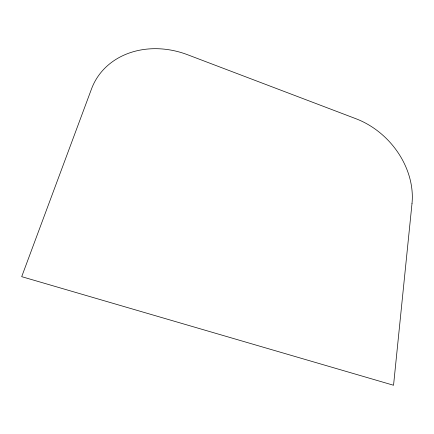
<?xml version="1.0" encoding="UTF-8"?>
<svg xmlns="http://www.w3.org/2000/svg" width="434" height="434" viewBox="0 0 434 434"><rect width="100%" height="100%" fill="white"/><g stroke="black" fill="none" stroke-linecap="round" stroke-linejoin="round"><path stroke-width="0.65" d="M412.002 203.513L393.546 385.256L21.7 276.664L91.541 88.862A80.485 67.818 26.6 0 1 187.51 54.711L355.907 118.715A75.109 60.809 47 0 1 412.002 203.513"/></g></svg>
